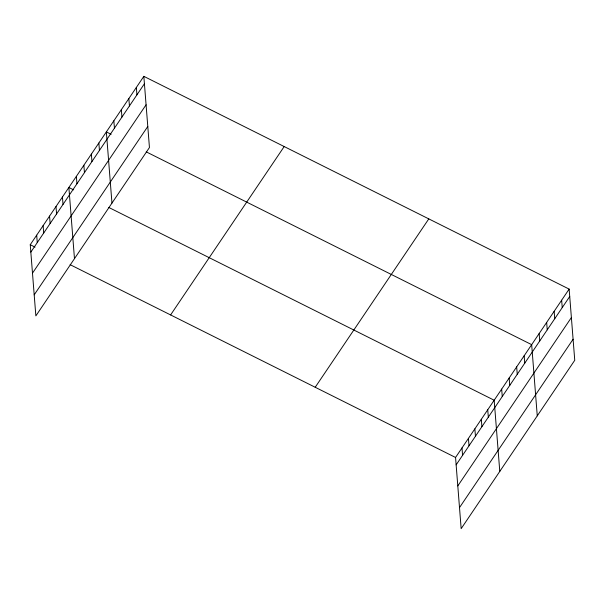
<?xml version="1.0" encoding="UTF-8"?>
<svg xmlns="http://www.w3.org/2000/svg" width="605" height="605" viewBox="0 0 605 605"><rect width="100%" height="100%" fill="white"/><g stroke="black" fill="none" stroke-linecap="round" stroke-linejoin="round"><path stroke-width="0.91" d="M143.839 76.343L149.443 147.529L35.854 315.901L30.25 244.722L143.839 76.343L569.146 289.099L574.75 360.277L461.161 528.657L455.557 457.471L569.146 289.099M30.832 252.119L144.421 83.74M32.489 273.165L146.077 104.794M34.198 294.854L147.786 126.475M170.602 314.925L284.191 146.554M315.205 387.268L428.794 218.889M456.14 464.874L569.728 296.495M457.796 485.921L571.385 317.542M459.505 507.603L573.094 339.231M111.139 134.302L106.359 131.913L111.955 203.091M146.228 151.855L531.666 344.661L537.263 415.847M73.659 189.864L68.872 187.474L74.475 258.653M108.741 207.417L494.179 400.223L499.783 471.408M30.25 244.722L35.037 247.112M70.12 264.665L455.557 457.471M561.652 300.209L562.234 307.612M554.157 311.325L554.74 318.722M546.655 322.435L547.238 329.838M539.161 333.552L539.743 340.948M524.164 355.778L524.747 363.174M516.67 366.887L517.252 374.283M509.176 378.004L509.758 385.4M501.674 389.113L502.256 396.509M487.743 409.767L488.326 417.163M481.308 419.31L481.89 426.707M474.864 428.847L475.447 436.25M468.429 438.391L469.011 445.787M461.993 447.934L462.575 455.331M136.344 87.46L136.927 94.856M128.85 98.57L129.432 105.966M121.348 109.686L121.93 117.083M113.853 120.796L114.436 128.192M98.857 143.022L99.439 150.418M91.363 154.131L91.945 161.535M83.868 165.248L84.45 172.644M76.366 176.357L76.948 183.761M62.436 197.011L63.018 204.414M56 206.555L56.583 213.951M49.557 216.098L50.139 223.495M43.121 225.635L43.704 233.038M36.686 235.179L37.268 242.575"/></g></svg>
